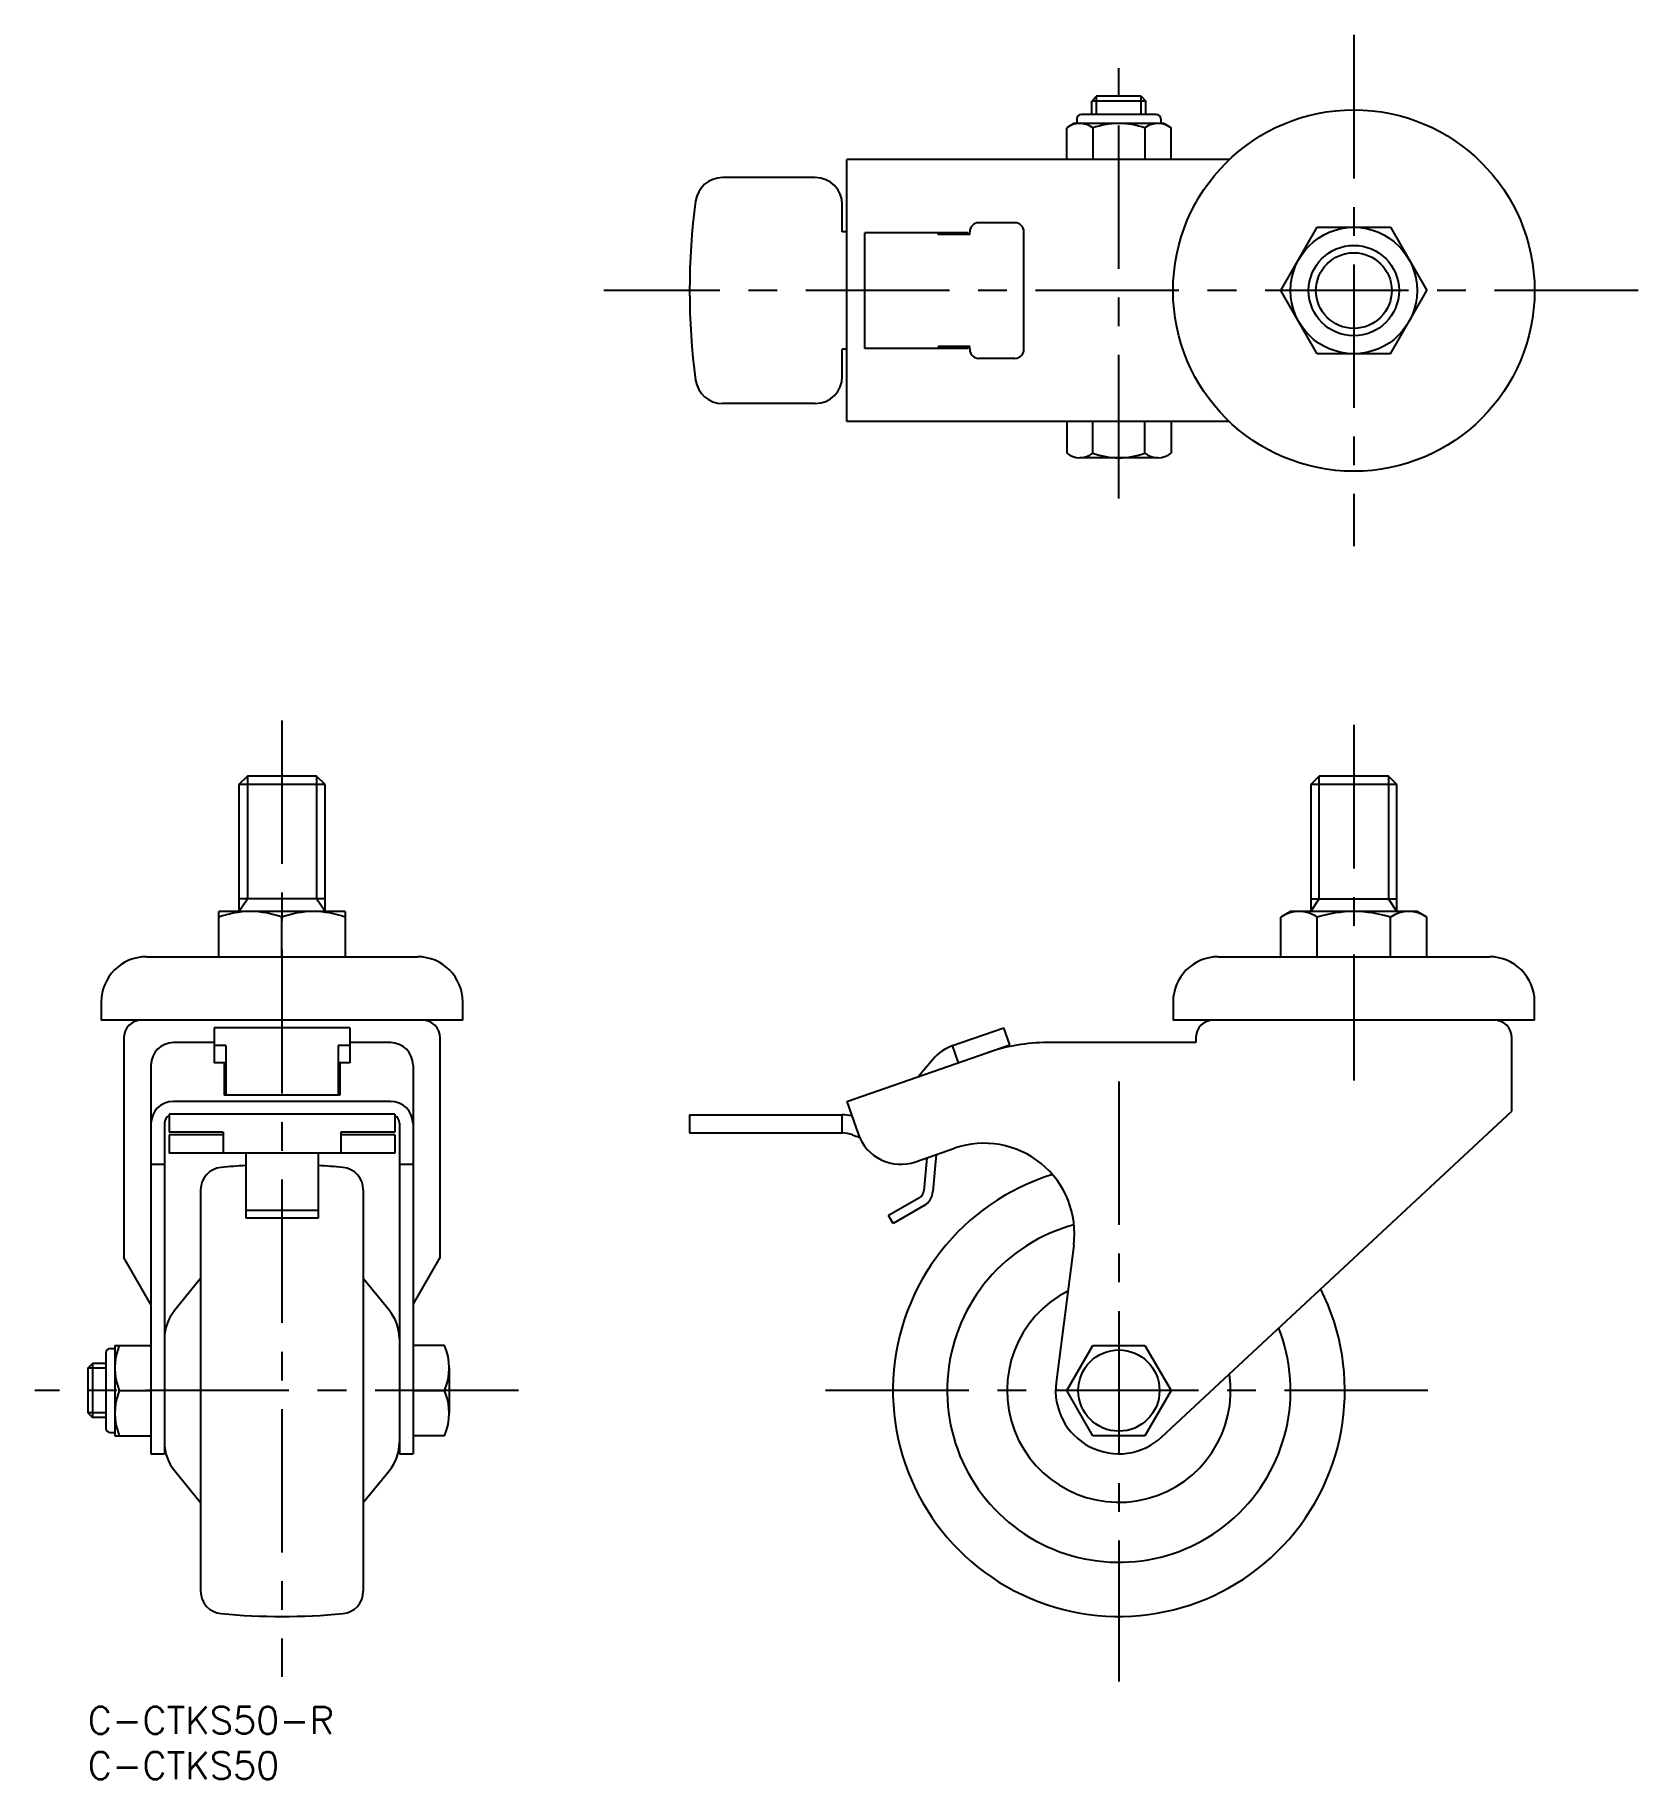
# Model space of a CAD drawing. Extents: x -6 to 172, y -8 to 185.
import ezdxf

# ---------------------------------------------------------------- set-up
doc = ezdxf.new("R2010")
doc.units = 0
doc.header["$LTSCALE"] = 0.5
doc.linetypes.add('CENTER', pattern=[50.8, 31.75, -6.35, 6.35, -6.35])
for name, color, linetype in [('MSM_CENTER', 1, 'CENTER'), ('MSM_CONTINUOUS', 7, 'CONTINUOUS'), ('MSM_NARROW', 5, 'CONTINUOUS'), ('MSM_PART_NUMBER', 7, 'CONTINUOUS')]:
    doc.layers.add(name, color=color, linetype=linetype)
doc.styles.get("Standard").update_dxf_attribs({"font": 'txt.shx', "height": 3, "bigfont": 'bigfont.shx'})

msp = doc.modelspace()

# ---------------------------------------------------------------- linework, layer by layer
at = {"layer": 'MSM_CENTER'}
for p, q in [((140.1, 185.01), (140.1, 128.42)), ((114.1, 133.72), (114.1, 182.72)), ((171.55, 156.72), (57.1, 156.72)), ((21.5, 109.15), (21.5, 3.3)), ((140.1, 108.65), (140.1, 69.31)), ((114.1, 69.2), (114.1, 2.8)), ((47.67, 35), (-5.84, 35)), ((148.3, 35), (79.9, 35))]:
    msp.add_line(p, q, dxfattribs=at)
at = {"layer": 'MSM_CONTINUOUS'}
for p, q in [((111.64, 178.22), (111.1, 177.68)), ((117.1, 177.68), (111.1, 177.68)), ((111.1, 176.22), (111.1, 177.68)), ((116.56, 178.22), (111.64, 178.22)), ((116.56, 178.22), (117.1, 177.68)), ((117.1, 176.22), (117.1, 177.68)), ((109.45, 175.72), (109.45, 175.22)), ((118.25, 176.22), (109.95, 176.22)), ((118.75, 175.72), (118.75, 175.22)), ((109.1, 175.22), (108.33, 174.72)), ((108.33, 171.22), (108.33, 174.72)), ((119.1, 175.22), (109.1, 175.22)), ((111.21, 174.72), (111.21, 171.22)), ((116.99, 174.72), (116.99, 171.22)), ((119.1, 175.22), (119.87, 174.72)), ((119.87, 171.22), (119.87, 174.72)), ((126.32, 171.22), (84, 171.22)), ((84, 142.22), (84, 171.22)), ((80.5, 169.22), (70.24, 169.22)), ((83.5, 163.22), (83.5, 166.22)), ((102.6, 164.22), (98.6, 164.22)), ((84, 163.22), (83.5, 163.22)), ((86, 150.32), (86, 163.12)), ((97.4, 163.12), (86, 163.12)), ((94.1, 162.92), (94.1, 163.12)), ((97.6, 162.92), (94.1, 162.92)), ((97.4, 162.92), (97.4, 163.12)), ((97.6, 162.92), (97.6, 163.22)), ((103.6, 150.22), (103.6, 163.22)), ((132.02, 156.72), (136.06, 163.72)), ((136.06, 163.72), (144.14, 163.72)), ((144.14, 163.72), (148.18, 156.72)), ((136.06, 149.72), (132.02, 156.72)), ((144.14, 149.72), (148.18, 156.72)), ((83.5, 147.22), (83.5, 150.22)), ((84, 150.22), (83.5, 150.22)), ((97.4, 150.32), (86, 150.32)), ((97.6, 150.52), (94.1, 150.52)), ((94.1, 150.52), (94.1, 150.32)), ((97.4, 150.32), (97.4, 150.52)), ((97.6, 150.22), (97.6, 150.52)), ((102.6, 149.22), (98.6, 149.22)), ((144.14, 149.72), (136.06, 149.72)), ((80.5, 144.22), (70.24, 144.22)), ((126.32, 142.22), (84, 142.22)), ((108.33, 142.22), (108.33, 138.72)), ((111.21, 138.72), (111.21, 142.22)), ((116.99, 138.72), (116.99, 142.22)), ((119.87, 142.22), (119.87, 138.72)), ((118.43, 138.22), (109.77, 138.22)), ((17.68, 103), (16.74, 102.05)), ((25.32, 103), (17.68, 103)), ((26.26, 102.05), (25.32, 103)), ((136.28, 103), (135.34, 102.05)), ((143.92, 103), (136.28, 103)), ((144.86, 102.05), (143.92, 103)), ((16.74, 102.05), (16.74, 88)), ((26.26, 102.05), (16.74, 102.05)), ((26.26, 88), (26.26, 102.05)), ((144.86, 102.05), (135.34, 102.05)), ((135.34, 102.05), (135.34, 88)), ((144.86, 88), (144.86, 102.05)), ((26.26, 89.4), (16.74, 89.4)), ((135.34, 89.4), (144.86, 89.4)), ((14.5, 83), (14.5, 88)), ((28.5, 88), (14.5, 88)), ((21.5, 83), (21.5, 87.37)), ((28.5, 88), (28.5, 83)), ((133.1, 88), (132.02, 87.37)), ((132.02, 83), (132.02, 87.37)), ((147.1, 88), (133.1, 88)), ((136.06, 83), (136.06, 87.37)), ((144.14, 83), (144.14, 87.37)), ((148.18, 87.37), (147.1, 88)), ((148.18, 83), (148.18, 87.37)), ((6.5, 83), (36.5, 83)), ((125.1, 83), (155.1, 83)), ((1.5, 78), (1.5, 76)), ((41.5, 76), (41.5, 78)), ((120.1, 78), (120.1, 76)), ((160.1, 76), (160.1, 78)), ((41.5, 76), (1.5, 76)), ((160.1, 76), (120.1, 76)), ((4, 74), (4, 49.62)), ((14, 73.5), (9.5, 73.5)), ((29, 75.13), (14, 75.13)), ((14, 75.13), (14, 71.28)), ((29, 75.13), (29, 71.28)), ((33.55, 73.5), (29, 73.5)), ((39, 49.62), (39, 74)), ((95.71, 73.17), (101.38, 75.13)), ((102.04, 73.24), (101.38, 75.13)), ((122.6, 73.5), (106.16, 73.5)), ((122.6, 74), (122.6, 73.5)), ((157.6, 65.9), (157.6, 74)), ((15.3, 73.17), (14, 73.17)), ((15.3, 73.17), (15.3, 67.69)), ((29, 73.17), (27.7, 73.17)), ((27.7, 73.17), (27.7, 67.69)), ((84, 67), (102.04, 73.24)), ((93.51, 71.64), (91.92, 69.74)), ((96.37, 71.28), (95.71, 73.17)), ((7, 71), (7, 28)), ((15.3, 71.28), (14, 71.28)), ((15.1, 71.28), (15.1, 67.69)), ((15.3, 70.56), (15.1, 70.56)), ((29, 71.28), (27.7, 71.28)), ((27.9, 70.56), (27.7, 70.56)), ((27.9, 71.28), (27.9, 67.69)), ((36, 71), (36, 28)), ((27.9, 67.69), (15.1, 67.69)), ((33.5, 67), (9.5, 67)), ((84, 67), (85.24, 63.41)), ((118.87, 29.87), (157.6, 65.9)), ((8.5, 64.58), (8.5, 28)), ((34, 65.58), (9, 65.58)), ((9, 65.58), (9, 63.58)), ((34, 65.58), (34, 63.58)), ((34.5, 64.58), (34.5, 28)), ((66.6, 65.5), (66.6, 63.5)), ((66.6, 65.5), (83.5, 65.5)), ((83.5, 63.5), (83.5, 65.5)), ((15, 63.58), (9, 63.58)), ((9, 63.28), (9, 61.28)), ((15, 63.28), (9, 63.28)), ((15, 63.58), (15, 61.28)), ((34, 63.58), (28, 63.58)), ((28, 63.58), (28, 61.28)), ((34, 63.28), (28, 63.28)), ((34, 63.28), (34, 61.28)), ((66.6, 63.5), (83.5, 63.5)), ((91.6, 60.32), (95.93, 61.81)), ((7, 60.04), (8.5, 60.04)), ((34, 61.28), (9, 61.28)), ((17.5, 61.28), (17.5, 54.06)), ((25.5, 61.28), (25.5, 54.06)), ((34.5, 60.04), (36, 60.04)), ((92.85, 60.75), (92.53, 57.11)), ((93.89, 61.11), (93.53, 57.02)), ((12.5, 57.2), (12.5, 12.8)), ((30.5, 57.2), (30.5, 12.8)), ((92.04, 56.33), (88.61, 54.35)), ((25.5, 54.93), (17.5, 54.93)), ((25.5, 54.06), (17.5, 54.06)), ((89.11, 53.48), (88.61, 54.35)), ((92.54, 55.46), (89.11, 53.48)), ((109.11, 51.08), (107.16, 35.89)), ((7, 44.51), (4, 49.71)), ((36, 44.51), (39, 49.71)), ((12.5, 47.4), (9.63, 43.88)), ((33.37, 43.88), (30.5, 47.4)), ((2, 39.15), (2, 30.85)), ((2.5, 39.65), (3, 39.65)), ((3, 40), (3, 30)), ((3, 40), (7, 40)), ((39.5, 40), (36, 40)), ((108.33, 35), (111.21, 40)), ((111.21, 40), (116.99, 40)), ((116.99, 40), (119.87, 35)), ((0, 37.46), (0.54, 38)), ((0, 37.46), (0, 32.54)), ((0.54, 38), (0.54, 32)), ((2, 38), (0.54, 38)), ((40, 37.5), (40, 32.5)), ((3.45, 35), (7, 35)), ((36, 35), (39.55, 35)), ((111.21, 30), (108.33, 35)), ((119.87, 35), (116.99, 30)), ((0, 32.54), (0.54, 32)), ((2, 32), (0.54, 32)), ((2.5, 30.35), (3, 30.35)), ((3, 30), (7, 30)), ((39.5, 30), (36, 30)), ((116.99, 30), (111.21, 30)), ((7, 28), (8.5, 28)), ((34.5, 28), (36, 28)), ((9.63, 26.12), (12.5, 22.6)), ((30.5, 22.6), (33.37, 26.12))]:
    msp.add_line(p, q, dxfattribs=at)
for centre, radius in [((140.1, 156.72), 20), ((140.1, 156.72), 7), ((140.1, 156.72), 5), ((114.1, 35), 4.5)]:
    msp.add_circle(centre, radius, dxfattribs=at)
for centre, radius, start, end in [((109.95, 175.72), 0.5, 90, 180), ((118.25, 175.72), 0.5, 0, 90), ((109.77, 172.88), 2.33, 51.7868, 117.5449), ((114.1, 166.63), 8.58, 70.3471, 109.6529), ((118.43, 172.88), 2.33, 62.4551, 128.2132), ((70.24, 166.22), 3, 90, 172.2557), ((80.5, 166.22), 3, 0, 90), ((140.1, 156.72), 73.5, 172.2557, 187.7443), ((98.6, 163.22), 1, 90, 180), ((102.6, 163.22), 1, 0, 90), ((98.6, 150.22), 1, 180, 270), ((102.6, 150.22), 1, 270, 0), ((70.24, 147.22), 3, 187.7443, 270), ((80.5, 147.22), 3, 270, 0), ((109.77, 140.55), 2.33, 231.7868, 308.2132), ((114.1, 146.8), 8.58, 250.3471, 289.6529), ((118.43, 140.55), 2.33, 231.7868, 308.2132), ((18, 77.89), 10.11, 69.7438, 110.2562), ((25, 77.89), 10.11, 69.7438, 110.2562), ((134.04, 84.42), 3.58, 55.6158, 124.3842), ((140.1, 74.62), 13.38, 72.4156, 107.5844), ((146.16, 84.42), 3.58, 55.6158, 124.3842), ((6.5, 78), 5, 90, 180), ((36.5, 78), 5, 0, 90), ((125.1, 78), 5, 90, 180), ((155.1, 78), 5, 0, 90), ((6, 74), 2, 90, 180), ((37, 74), 2, 360, 90), ((124.6, 74), 2, 90, 180), ((155.6, 74), 2, 360, 90), ((9.5, 71), 2.5, 90, 180), ((33.5, 71), 2.5, 0, 90), ((106.16, 53.5), 20, 90, 109.0726), ((97.35, 68.44), 5, 109.0726, 140.1677), ((9.5, 64.5), 2.5, 90, 180), ((33.5, 64.5), 2.5, 0, 90), ((9.5, 64.58), 1, 120, 180), ((33.5, 64.58), 1, 0, 60), ((83.5, 60.5), 5, 77.7869, 90), ((83.5, 60.5), 3, 68.0154, 90), ((86.49, 67.92), 5, 248.0154, 257.1673), ((89.97, 65.04), 5, 199.0726, 289.0726), ((99.19, 52.36), 10, 352.6622, 109.0726), ((21.5, -13.5), 73.5, 93.1197, 95.2527), ((21.5, -13.5), 73.5, 84.7473, 86.8803), ((15, 57.2), 2.5, 95.2527, 180), ((28, 57.2), 2.5, 0, 84.7473), ((114.1, 35), 25, 107.0672, 26.666), ((91.54, 57.19), 1, 300.0068, 355), ((91.54, 57.19), 2, 300.0068, 355), ((114.1, 35), 19, 105.1103, 21.308), ((114.1, 35), 12.37, 117.1101, 8.4783), ((13.5, 40.72), 5, 140.7743, 180), ((29.5, 40.72), 5, 0, 39.2257), ((2.5, 39.15), 0.5, 90, 180), ((9.5, 37.5), 6.5, 157.3801, 202.6199), ((33.5, 37.5), 6.5, 337.3801, 22.6199), ((9.5, 32.5), 6.5, 157.3801, 202.6199), ((33.5, 32.5), 6.5, 337.3801, 22.6199), ((114.1, 35), 7, 172.6622, 312.9262), ((2.5, 30.85), 0.5, 180, 270), ((13.5, 29.28), 5, 180, 219.2257), ((29.5, 29.28), 5, 320.7743, 360), ((15, 12.8), 2.5, 180, 264.7473), ((28, 12.8), 2.5, 275.2527, 0), ((21.5, 83.5), 73.5, 264.7473, 275.2527)]:
    msp.add_arc(centre, radius, start, end, dxfattribs=at)
at = {"layer": 'MSM_NARROW'}
for p, q in [((111.64, 176.22), (111.64, 178.22)), ((116.56, 176.22), (116.56, 178.22)), ((17.68, 103), (17.68, 89.4)), ((25.32, 103), (25.32, 89.4)), ((136.28, 89.4), (136.28, 103)), ((143.92, 103), (143.92, 89.4)), ((16.74, 88), (17.68, 89.4)), ((26.26, 88), (25.32, 89.4)), ((135.34, 88), (136.28, 89.4)), ((144.86, 88), (143.92, 89.4)), ((2, 37.46), (0, 37.46)), ((2, 32.54), (0, 32.54))]:
    msp.add_line(p, q, dxfattribs=at)
msp.add_circle((140.1, 156.72), 4.19, dxfattribs=at)

# ---------------------------------------------------------------- texts
at = {"layer": 'MSM_PART_NUMBER'}
for s, p in [('C-CTKS50-R', (0, -3)), ('C-CTKS50', (0, -8))]:
    msp.add_text(s, height=3, dxfattribs=at).set_placement(p)

doc.saveas('drawing.dxf')
